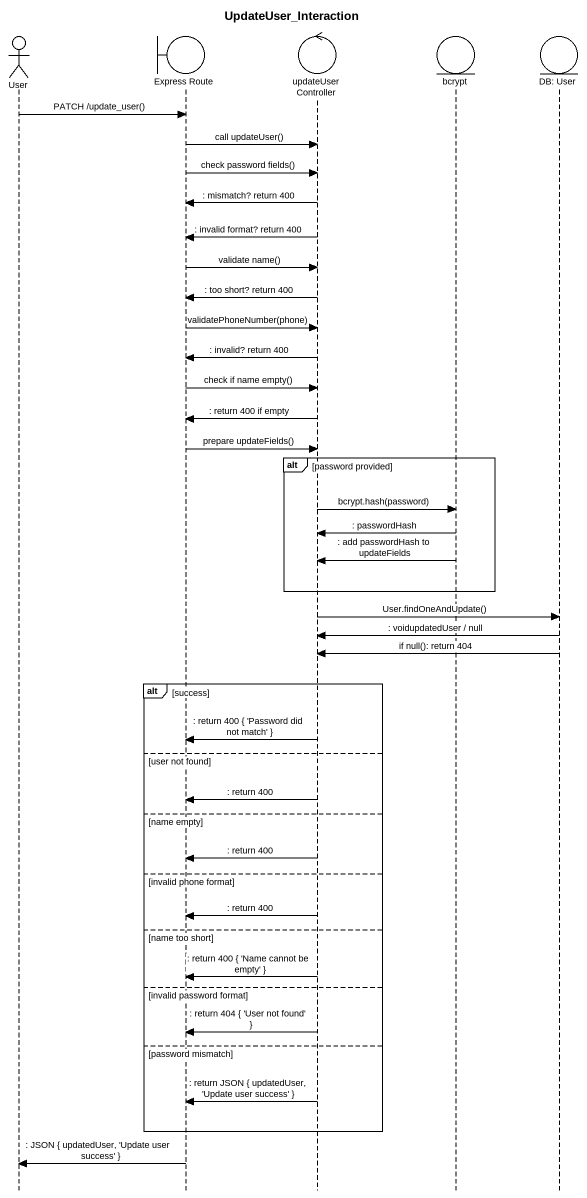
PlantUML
@startuml
title UpdateUser_Interaction
hide footbox
actor User
boundary "Express Route" as Express_Route
control "updateUser Controller" as updateUser_Controller
entity bcrypt
entity "DB: User" as DB_User

User -> Express_Route : PATCH /update_user()
Express_Route -> updateUser_Controller : call updateUser()
Express_Route -> updateUser_Controller : check password fields()
updateUser_Controller -> Express_Route : : mismatch? return 400
updateUser_Controller -> Express_Route : : invalid format? return 400
Express_Route -> updateUser_Controller : validate name()
updateUser_Controller -> Express_Route : : too short? return 400
Express_Route -> updateUser_Controller : validatePhoneNumber(phone)
updateUser_Controller -> Express_Route : : invalid? return 400
Express_Route -> updateUser_Controller : check if name empty()
updateUser_Controller -> Express_Route : : return 400 if empty
Express_Route -> updateUser_Controller : prepare updateFields()
alt password provided
  updateUser_Controller -> bcrypt : bcrypt.hash(password)
  bcrypt -> updateUser_Controller : : passwordHash
  bcrypt -> updateUser_Controller : : add passwordHash to updateFields
end
updateUser_Controller -> DB_User : User.findOneAndUpdate()
DB_User -> updateUser_Controller : : voidupdatedUser / null
DB_User -> updateUser_Controller : if null(): return 404
alt success
  updateUser_Controller -> Express_Route : : return 400 { 'Password did not match' }
else user not found
  updateUser_Controller -> Express_Route : : return 400
else name empty
  updateUser_Controller -> Express_Route : : return 400
else invalid phone format
  updateUser_Controller -> Express_Route : : return 400
else name too short
  updateUser_Controller -> Express_Route : : return 400 { 'Name cannot be empty' }
else invalid password format
  updateUser_Controller -> Express_Route : : return 404 { 'User not found' }
else password mismatch
  updateUser_Controller -> Express_Route : : return JSON { updatedUser, 'Update user success' }
end
Express_Route -> User : : JSON { updatedUser, 'Update user success' }
@enduml
